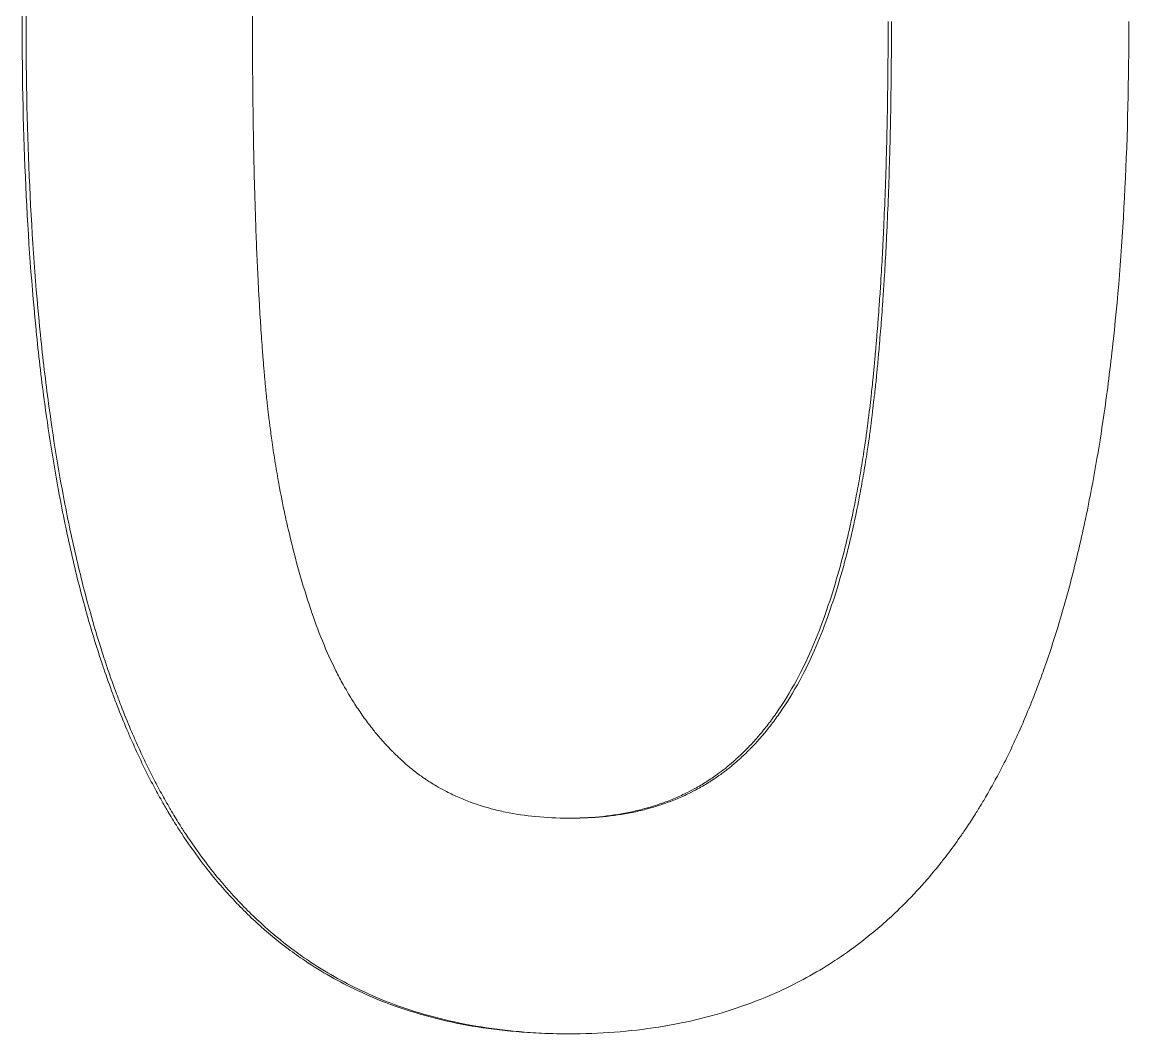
# Model space of a CAD drawing. Header units: millimetres. Extents: x 0 to 8410, y 0 to 5940.
# Drawn here: x 471.83 to 473.254, y 4859.147 to 4860.449 of the extents above; entities that cross this region are included whole.
import ezdxf

# ---------------------------------------------------------------- set-up
doc = ezdxf.new("R2010")
doc.units = ezdxf.units.MM
doc.header["$LTSCALE"] = 10
doc.layers.add('가시적인 것(ISO)', color=3, linetype='Continuous', lineweight=5, true_color=0x00ff00)

msp = doc.modelspace()

# ---------------------------------------------------------------- linework, layer by layer
at = {"layer": '가시적인 것(ISO)'}
msp.add_line((472.5375, 4859.4247), (472.533, 4859.4247), dxfattribs=at)
for points, knots in [([(471.8297, 4860.4478), (471.8297, 4860.523), (471.8313, 4860.5948), (471.8344, 4860.6633), (471.8375, 4860.7317), (471.8422, 4860.7968), (471.8485, 4860.8585), (471.8516, 4860.8894), (471.8552, 4860.9194), (471.8591, 4860.9486), (471.865, 4860.9923), (471.8717, 4861.0342), (471.8794, 4861.0742), (471.882, 4861.0875), (471.8846, 4861.1006), (471.8874, 4861.1135), (471.8928, 4861.1393), (471.8987, 4861.1643), (471.905, 4861.1884), (471.9082, 4861.2005), (471.9114, 4861.2123), (471.9148, 4861.2239), (471.9198, 4861.2414), (471.925, 4861.2584), (471.9305, 4861.2749), (471.9323, 4861.2804), (471.9341, 4861.2859), (471.936, 4861.2913), (471.9397, 4861.3021), (471.9436, 4861.3127), (471.9475, 4861.323), (471.9495, 4861.3282), (471.9515, 4861.3334), (471.9535, 4861.3384), (471.9575, 4861.3486), (471.9617, 4861.3586), (471.9659, 4861.3683), (471.968, 4861.3732), (471.9702, 4861.378), (471.9723, 4861.3828), (471.9756, 4861.3899), (471.9789, 4861.397), (471.9823, 4861.4039), (471.9834, 4861.4062), (471.9845, 4861.4085), (471.9856, 4861.4108), (471.9873, 4861.4142), (471.9891, 4861.4176), (471.9908, 4861.4209), (471.9925, 4861.4243), (471.9943, 4861.4276), (471.996, 4861.4309), (471.9978, 4861.4342), (471.9996, 4861.4375), (472.0013, 4861.4407), (472.0031, 4861.444), (472.0049, 4861.4472), (472.0067, 4861.4504), (472.0092, 4861.4546), (472.0116, 4861.4588), (472.0141, 4861.463), (472.0153, 4861.4651), (472.0166, 4861.4672), (472.0178, 4861.4692), (472.0216, 4861.4754), (472.0254, 4861.4815), (472.0293, 4861.4875), (472.0319, 4861.4914), (472.0345, 4861.4954), (472.0371, 4861.4993), (472.0424, 4861.5071), (472.0478, 4861.5147), (472.0533, 4861.5221), (472.0561, 4861.5258), (472.0588, 4861.5295), (472.0617, 4861.5331), (472.0673, 4861.5404), (472.073, 4861.5474), (472.0788, 4861.5543), (472.0817, 4861.5577), (472.0847, 4861.5611), (472.0877, 4861.5645), (472.0966, 4861.5745), (472.1058, 4861.5842), (472.1152, 4861.5934), (472.1214, 4861.5996), (472.1278, 4861.6056), (472.1343, 4861.6114), (472.1473, 4861.623), (472.1608, 4861.6338), (472.1747, 4861.644), (472.1816, 4861.649), (472.1887, 4861.6539), (472.1959, 4861.6586), (472.2174, 4861.6728), (472.2399, 4861.6853), (472.2634, 4861.6961), (472.2791, 4861.7034), (472.2953, 4861.7099), (472.3119, 4861.7157), (472.345, 4861.7273), (472.3801, 4861.736), (472.4169, 4861.7418), (472.4538, 4861.7476), (472.4924, 4861.7505), (472.533, 4861.7505)], [0, 0, 0, 0, 0.166667, 0.166667, 0.166667, 0.333333, 0.333333, 0.333333, 0.416667, 0.416667, 0.416667, 0.541667, 0.541667, 0.541667, 0.583333, 0.583333, 0.583333, 0.666667, 0.666667, 0.666667, 0.708333, 0.708333, 0.708333, 0.770833, 0.770833, 0.770833, 0.791667, 0.791667, 0.791667, 0.833333, 0.833333, 0.833333, 0.854167, 0.854167, 0.854167, 0.895833, 0.895833, 0.895833, 0.916667, 0.916667, 0.916667, 0.947917, 0.947917, 0.947917, 0.958333, 0.958333, 0.958333, 0.973958, 0.973958, 0.973958, 0.989583, 0.989583, 0.989583, 1.005208, 1.005208, 1.005208, 1.020833, 1.020833, 1.020833, 1.041667, 1.041667, 1.041667, 1.052083, 1.052083, 1.052083, 1.083333, 1.083333, 1.083333, 1.104167, 1.104167, 1.104167, 1.145833, 1.145833, 1.145833, 1.166667, 1.166667, 1.166667, 1.208333, 1.208333, 1.208333, 1.229167, 1.229167, 1.229167, 1.291667, 1.291667, 1.291667, 1.333333, 1.333333, 1.333333, 1.416667, 1.416667, 1.416667, 1.458333, 1.458333, 1.458333, 1.583333, 1.583333, 1.583333, 1.666667, 1.666667, 1.666667, 1.833333, 1.833333, 1.833333, 2, 2, 2, 2]), ([(471.8347, 4860.4478), (471.8347, 4860.523), (471.8363, 4860.5948), (471.8394, 4860.6633), (471.8425, 4860.7317), (471.8472, 4860.7968), (471.8535, 4860.8585), (471.8566, 4860.8894), (471.8602, 4860.9194), (471.8641, 4860.9486), (471.87, 4860.9923), (471.8767, 4861.0342), (471.8844, 4861.0742), (471.8869, 4861.0875), (471.8896, 4861.1006), (471.8923, 4861.1135), (471.8978, 4861.1393), (471.9037, 4861.1643), (471.91, 4861.1884), (471.9131, 4861.2005), (471.9164, 4861.2123), (471.9197, 4861.2239), (471.9247, 4861.2414), (471.93, 4861.2584), (471.9354, 4861.2749), (471.9372, 4861.2804), (471.9391, 4861.2859), (471.9409, 4861.2913), (471.9447, 4861.3021), (471.9485, 4861.3127), (471.9524, 4861.323), (471.9544, 4861.3282), (471.9564, 4861.3334), (471.9584, 4861.3384), (471.9625, 4861.3486), (471.9666, 4861.3586), (471.9708, 4861.3683), (471.9729, 4861.3732), (471.9751, 4861.378), (471.9773, 4861.3828), (471.9805, 4861.3899), (471.9838, 4861.397), (471.9872, 4861.4039), (471.9883, 4861.4062), (471.9894, 4861.4085), (471.9905, 4861.4108), (471.9922, 4861.4142), (471.994, 4861.4176), (471.9957, 4861.4209), (471.9974, 4861.4243), (471.9992, 4861.4276), (472.0009, 4861.4309), (472.0027, 4861.4342), (472.0044, 4861.4375), (472.0062, 4861.4407), (472.008, 4861.444), (472.0098, 4861.4472), (472.0116, 4861.4504), (472.0141, 4861.4546), (472.0165, 4861.4588), (472.019, 4861.463), (472.0202, 4861.4651), (472.0215, 4861.4672), (472.0227, 4861.4692), (472.0265, 4861.4754), (472.0303, 4861.4815), (472.0342, 4861.4875), (472.0367, 4861.4914), (472.0394, 4861.4954), (472.042, 4861.4993), (472.0473, 4861.5071), (472.0527, 4861.5147), (472.0582, 4861.5221), (472.0609, 4861.5258), (472.0637, 4861.5295), (472.0665, 4861.5331), (472.0721, 4861.5404), (472.0778, 4861.5474), (472.0837, 4861.5543), (472.0866, 4861.5577), (472.0895, 4861.5611), (472.0925, 4861.5645), (472.1014, 4861.5745), (472.1106, 4861.5842), (472.12, 4861.5934), (472.1263, 4861.5996), (472.1326, 4861.6056), (472.1391, 4861.6114), (472.1521, 4861.623), (472.1656, 4861.6338), (472.1794, 4861.644), (472.1864, 4861.649), (472.1934, 4861.6539), (472.2006, 4861.6586), (472.2221, 4861.6728), (472.2446, 4861.6853), (472.2681, 4861.6961), (472.2838, 4861.7034), (472.2999, 4861.7099), (472.3165, 4861.7157), (472.3497, 4861.7273), (472.3847, 4861.736), (472.4215, 4861.7418), (472.4576, 4861.7475), (472.4955, 4861.7504), (472.5352, 4861.7505)], [0, 0, 0, 0, 0.166667, 0.166667, 0.166667, 0.333333, 0.333333, 0.333333, 0.416667, 0.416667, 0.416667, 0.541667, 0.541667, 0.541667, 0.583333, 0.583333, 0.583333, 0.666667, 0.666667, 0.666667, 0.708333, 0.708333, 0.708333, 0.770833, 0.770833, 0.770833, 0.791667, 0.791667, 0.791667, 0.833333, 0.833333, 0.833333, 0.854167, 0.854167, 0.854167, 0.895833, 0.895833, 0.895833, 0.916667, 0.916667, 0.916667, 0.947917, 0.947917, 0.947917, 0.958333, 0.958333, 0.958333, 0.973958, 0.973958, 0.973958, 0.989583, 0.989583, 0.989583, 1.005208, 1.005208, 1.005208, 1.020833, 1.020833, 1.020833, 1.041667, 1.041667, 1.041667, 1.052083, 1.052083, 1.052083, 1.083333, 1.083333, 1.083333, 1.104167, 1.104167, 1.104167, 1.145833, 1.145833, 1.145833, 1.166667, 1.166667, 1.166667, 1.208333, 1.208333, 1.208333, 1.229167, 1.229167, 1.229167, 1.291667, 1.291667, 1.291667, 1.333333, 1.333333, 1.333333, 1.416667, 1.416667, 1.416667, 1.458333, 1.458333, 1.458333, 1.583333, 1.583333, 1.583333, 1.666667, 1.666667, 1.666667, 1.833333, 1.833333, 1.833333, 1.996878, 1.996878, 1.996878, 1.996878]), ([(472.2028, 4861.2096), (472.1978, 4861.1954), (472.1931, 4861.1806), (472.1887, 4861.1652), (472.1843, 4861.1497), (472.1801, 4861.1337), (472.1762, 4861.117), (472.1743, 4861.1087), (472.1724, 4861.1002), (472.1706, 4861.0916), (472.1679, 4861.0786), (472.1653, 4861.0653), (472.1629, 4861.0517), (472.1621, 4861.0471), (472.1613, 4861.0425), (472.1605, 4861.0379), (472.159, 4861.0286), (472.1575, 4861.0192), (472.1561, 4861.0097), (472.1554, 4861.0049), (472.1547, 4861.0001), (472.154, 4860.9952), (472.153, 4860.9879), (472.152, 4860.9805), (472.1511, 4860.9731), (472.1508, 4860.9706), (472.1504, 4860.9681), (472.1501, 4860.9656), (472.1495, 4860.9605), (472.1489, 4860.9555), (472.1484, 4860.9504), (472.1481, 4860.9479), (472.1478, 4860.9453), (472.1475, 4860.9427), (472.1471, 4860.9389), (472.1467, 4860.935), (472.1463, 4860.9311), (472.1461, 4860.9298), (472.146, 4860.9285), (472.1459, 4860.9272), (472.1456, 4860.9246), (472.1454, 4860.922), (472.1451, 4860.9194), (472.145, 4860.9181), (472.1448, 4860.9168), (472.1447, 4860.9154), (472.1445, 4860.9128), (472.1442, 4860.9102), (472.144, 4860.9075), (472.1439, 4860.9062), (472.1437, 4860.9049), (472.1436, 4860.9035), (472.1434, 4860.9015), (472.1433, 4860.8995), (472.1431, 4860.8975), (472.1429, 4860.8955), (472.1427, 4860.8935), (472.1426, 4860.8915), (472.1424, 4860.8895), (472.1422, 4860.8874), (472.1421, 4860.8854), (472.1419, 4860.8834), (472.1417, 4860.8813), (472.1416, 4860.8793), (472.1414, 4860.8766), (472.1411, 4860.8739), (472.1409, 4860.8711), (472.1408, 4860.8698), (472.1407, 4860.8684), (472.1406, 4860.867), (472.1404, 4860.8643), (472.1402, 4860.8615), (472.14, 4860.8588), (472.1399, 4860.8574), (472.1398, 4860.856), (472.1397, 4860.8547), (472.1395, 4860.8519), (472.1393, 4860.8491), (472.1391, 4860.8464), (472.139, 4860.845), (472.1389, 4860.8436), (472.1388, 4860.8422), (472.1385, 4860.838), (472.1382, 4860.8338), (472.1379, 4860.8296), (472.1377, 4860.8268), (472.1375, 4860.824), (472.1373, 4860.8212), (472.137, 4860.8156), (472.1366, 4860.8099), (472.1363, 4860.8042), (472.1361, 4860.8013), (472.1359, 4860.7985), (472.1357, 4860.7956), (472.1352, 4860.787), (472.1347, 4860.7784), (472.1343, 4860.7697), (472.134, 4860.7639), (472.1336, 4860.758), (472.1334, 4860.7521), (472.1328, 4860.7404), (472.1322, 4860.7285), (472.1317, 4860.7166), (472.1314, 4860.7106), (472.1312, 4860.7046), (472.1309, 4860.6985), (472.1302, 4860.6804), (472.1296, 4860.662), (472.129, 4860.6433), (472.1286, 4860.6308), (472.1283, 4860.6183), (472.128, 4860.6056), (472.1274, 4860.5802), (472.127, 4860.5544), (472.1267, 4860.5281), (472.1264, 4860.5018), (472.1262, 4860.475), (472.1262, 4860.4478)], [0, 0, 0, 0, 0.166667, 0.166667, 0.166667, 0.333333, 0.333333, 0.333333, 0.416667, 0.416667, 0.416667, 0.541667, 0.541667, 0.541667, 0.583333, 0.583333, 0.583333, 0.666667, 0.666667, 0.666667, 0.708333, 0.708333, 0.708333, 0.770833, 0.770833, 0.770833, 0.791667, 0.791667, 0.791667, 0.833333, 0.833333, 0.833333, 0.854167, 0.854167, 0.854167, 0.885417, 0.885417, 0.885417, 0.895833, 0.895833, 0.895833, 0.916667, 0.916667, 0.916667, 0.927083, 0.927083, 0.927083, 0.947917, 0.947917, 0.947917, 0.958333, 0.958333, 0.958333, 0.973958, 0.973958, 0.973958, 0.989583, 0.989583, 0.989583, 1.005208, 1.005208, 1.005208, 1.020833, 1.020833, 1.020833, 1.041667, 1.041667, 1.041667, 1.052083, 1.052083, 1.052083, 1.072917, 1.072917, 1.072917, 1.083333, 1.083333, 1.083333, 1.104167, 1.104167, 1.104167, 1.114583, 1.114583, 1.114583, 1.145833, 1.145833, 1.145833, 1.166667, 1.166667, 1.166667, 1.208333, 1.208333, 1.208333, 1.229167, 1.229167, 1.229167, 1.291667, 1.291667, 1.291667, 1.333333, 1.333333, 1.333333, 1.416667, 1.416667, 1.416667, 1.458333, 1.458333, 1.458333, 1.583333, 1.583333, 1.583333, 1.666667, 1.666667, 1.666667, 1.833333, 1.833333, 1.833333, 2, 2, 2, 2]), ([(473.2544, 4860.4498), (473.2544, 4860.3751), (473.2528, 4860.3037), (473.2494, 4860.2356), (473.2461, 4860.1674), (473.2412, 4860.1026), (473.2345, 4860.0412), (473.2312, 4860.0104), (473.2275, 4859.9805), (473.2234, 4859.9514), (473.2172, 4859.9078), (473.21, 4859.866), (473.202, 4859.8261), (473.1993, 4859.8128), (473.1965, 4859.7997), (473.1936, 4859.7868), (473.1878, 4859.761), (473.1816, 4859.7361), (473.175, 4859.7119), (473.1717, 4859.6999), (473.1683, 4859.688), (473.1648, 4859.6764), (473.1595, 4859.6589), (473.154, 4859.6419), (473.1483, 4859.6254), (473.1464, 4859.6198), (473.1444, 4859.6144), (473.1425, 4859.609), (473.1386, 4859.5981), (473.1345, 4859.5875), (473.1304, 4859.5771), (473.1283, 4859.5719), (473.1263, 4859.5668), (473.1241, 4859.5617), (473.1199, 4859.5515), (473.1156, 4859.5415), (473.1111, 4859.5317), (473.1089, 4859.5268), (473.1067, 4859.522), (473.1044, 4859.5172), (473.101, 4859.51), (473.0976, 4859.5029), (473.0941, 4859.496), (473.0929, 4859.4937), (473.0917, 4859.4914), (473.0905, 4859.4891), (473.0887, 4859.4856), (473.087, 4859.4822), (473.0851, 4859.4788), (473.0833, 4859.4755), (473.0815, 4859.4721), (473.0797, 4859.4688), (473.0779, 4859.4655), (473.076, 4859.4622), (473.0741, 4859.4589), (473.0723, 4859.4556), (473.0704, 4859.4524), (473.0685, 4859.4492), (473.066, 4859.4449), (473.0634, 4859.4407), (473.0608, 4859.4365), (473.0596, 4859.4344), (473.0583, 4859.4323), (473.057, 4859.4302), (473.053, 4859.424), (473.0491, 4859.4179), (473.045, 4859.4119), (473.0423, 4859.4079), (473.0396, 4859.4039), (473.0369, 4859.4), (473.0314, 4859.3921), (473.0258, 4859.3845), (473.0201, 4859.377), (473.0172, 4859.3733), (473.0143, 4859.3696), (473.0114, 4859.3659), (473.0056, 4859.3586), (472.9997, 4859.3515), (472.9936, 4859.3446), (472.9906, 4859.3411), (472.9876, 4859.3377), (472.9845, 4859.3343), (472.9753, 4859.3242), (472.9658, 4859.3145), (472.9561, 4859.3052), (472.9496, 4859.299), (472.9431, 4859.293), (472.9364, 4859.2872), (472.923, 4859.2755), (472.9092, 4859.2646), (472.8949, 4859.2544), (472.8878, 4859.2492), (472.8806, 4859.2443), (472.8732, 4859.2396), (472.8512, 4859.2254), (472.8282, 4859.2128), (472.8042, 4859.2018), (472.7883, 4859.1946), (472.7719, 4859.188), (472.7551, 4859.1822), (472.7214, 4859.1705), (472.6861, 4859.1617), (472.6491, 4859.1559), (472.612, 4859.1501), (472.5733, 4859.1472), (472.533, 4859.1472)], [0, 0, 0, 0, 0.166667, 0.166667, 0.166667, 0.333333, 0.333333, 0.333333, 0.416667, 0.416667, 0.416667, 0.541667, 0.541667, 0.541667, 0.583333, 0.583333, 0.583333, 0.666667, 0.666667, 0.666667, 0.708333, 0.708333, 0.708333, 0.770833, 0.770833, 0.770833, 0.791667, 0.791667, 0.791667, 0.833333, 0.833333, 0.833333, 0.854167, 0.854167, 0.854167, 0.895833, 0.895833, 0.895833, 0.916667, 0.916667, 0.916667, 0.947917, 0.947917, 0.947917, 0.958333, 0.958333, 0.958333, 0.973958, 0.973958, 0.973958, 0.989583, 0.989583, 0.989583, 1.005208, 1.005208, 1.005208, 1.020833, 1.020833, 1.020833, 1.041667, 1.041667, 1.041667, 1.052083, 1.052083, 1.052083, 1.083333, 1.083333, 1.083333, 1.104167, 1.104167, 1.104167, 1.145833, 1.145833, 1.145833, 1.166667, 1.166667, 1.166667, 1.208333, 1.208333, 1.208333, 1.229167, 1.229167, 1.229167, 1.291667, 1.291667, 1.291667, 1.333333, 1.333333, 1.333333, 1.416667, 1.416667, 1.416667, 1.458333, 1.458333, 1.458333, 1.583333, 1.583333, 1.583333, 1.666667, 1.666667, 1.666667, 1.833333, 1.833333, 1.833333, 2, 2, 2, 2]), ([(472.8639, 4859.6881), (472.8688, 4859.7018), (472.8734, 4859.7162), (472.8778, 4859.7311), (472.8822, 4859.7461), (472.8864, 4859.7617), (472.8903, 4859.7779), (472.8923, 4859.786), (472.8942, 4859.7943), (472.8961, 4859.8027), (472.8988, 4859.8153), (472.9015, 4859.8283), (472.904, 4859.8416), (472.9048, 4859.846), (472.9056, 4859.8505), (472.9064, 4859.855), (472.9081, 4859.864), (472.9096, 4859.8732), (472.9111, 4859.8826), (472.9118, 4859.8872), (472.9126, 4859.8919), (472.9133, 4859.8967), (472.9144, 4859.9038), (472.9154, 4859.911), (472.9164, 4859.9183), (472.9168, 4859.9208), (472.9171, 4859.9232), (472.9174, 4859.9256), (472.9181, 4859.9306), (472.9187, 4859.9355), (472.9193, 4859.9405), (472.9197, 4859.943), (472.92, 4859.9455), (472.9203, 4859.948), (472.9209, 4859.953), (472.9215, 4859.9581), (472.9221, 4859.9631), (472.9224, 4859.9657), (472.9227, 4859.9683), (472.9229, 4859.9708), (472.9234, 4859.9747), (472.9238, 4859.9785), (472.9242, 4859.9824), (472.9243, 4859.9837), (472.9245, 4859.985), (472.9246, 4859.9863), (472.9248, 4859.9883), (472.925, 4859.9903), (472.9252, 4859.9922), (472.9254, 4859.9942), (472.9256, 4859.9962), (472.9258, 4859.9981), (472.926, 4860.0001), (472.9262, 4860.0021), (472.9264, 4860.0041), (472.9266, 4860.0061), (472.9267, 4860.0081), (472.9269, 4860.0101), (472.9272, 4860.0127), (472.9274, 4860.0154), (472.9277, 4860.0181), (472.9278, 4860.0194), (472.9279, 4860.0208), (472.928, 4860.0221), (472.9284, 4860.0262), (472.9288, 4860.0302), (472.9291, 4860.0343), (472.9293, 4860.037), (472.9296, 4860.0398), (472.9298, 4860.0425), (472.9302, 4860.048), (472.9307, 4860.0535), (472.9311, 4860.0591), (472.9313, 4860.0618), (472.9316, 4860.0646), (472.9318, 4860.0674), (472.9322, 4860.073), (472.9326, 4860.0787), (472.933, 4860.0843), (472.9332, 4860.0872), (472.9334, 4860.09), (472.9336, 4860.0929), (472.9342, 4860.1015), (472.9348, 4860.1101), (472.9353, 4860.1189), (472.9357, 4860.1247), (472.936, 4860.1306), (472.9364, 4860.1365), (472.937, 4860.1483), (472.9377, 4860.1603), (472.9383, 4860.1724), (472.9386, 4860.1785), (472.9389, 4860.1846), (472.9391, 4860.1907), (472.9405, 4860.2214), (472.9416, 4860.2531), (472.9425, 4860.2857), (472.9438, 4860.338), (472.9445, 4860.3927), (472.9445, 4860.4498)], [0, 0, 0, 0, 0.166667, 0.166667, 0.166667, 0.333333, 0.333333, 0.333333, 0.416667, 0.416667, 0.416667, 0.541667, 0.541667, 0.541667, 0.583333, 0.583333, 0.583333, 0.666667, 0.666667, 0.666667, 0.708333, 0.708333, 0.708333, 0.770833, 0.770833, 0.770833, 0.791667, 0.791667, 0.791667, 0.833333, 0.833333, 0.833333, 0.854167, 0.854167, 0.854167, 0.895833, 0.895833, 0.895833, 0.916667, 0.916667, 0.916667, 0.947917, 0.947917, 0.947917, 0.958333, 0.958333, 0.958333, 0.973958, 0.973958, 0.973958, 0.989583, 0.989583, 0.989583, 1.005208, 1.005208, 1.005208, 1.020833, 1.020833, 1.020833, 1.041667, 1.041667, 1.041667, 1.052083, 1.052083, 1.052083, 1.083333, 1.083333, 1.083333, 1.104167, 1.104167, 1.104167, 1.145833, 1.145833, 1.145833, 1.166667, 1.166667, 1.166667, 1.208333, 1.208333, 1.208333, 1.229167, 1.229167, 1.229167, 1.291667, 1.291667, 1.291667, 1.333333, 1.333333, 1.333333, 1.416667, 1.416667, 1.416667, 1.458333, 1.458333, 1.458333, 1.666667, 1.666667, 1.666667, 2, 2, 2, 2]), ([(472.8682, 4859.6881), (472.8731, 4859.7018), (472.8777, 4859.7162), (472.8821, 4859.7311), (472.8865, 4859.7461), (472.8907, 4859.7617), (472.8946, 4859.7779), (472.8966, 4859.786), (472.8985, 4859.7943), (472.9003, 4859.8027), (472.9031, 4859.8153), (472.9057, 4859.8283), (472.9082, 4859.8416), (472.9091, 4859.846), (472.9099, 4859.8505), (472.9107, 4859.855), (472.9123, 4859.864), (472.9139, 4859.8732), (472.9154, 4859.8826), (472.9161, 4859.8872), (472.9168, 4859.8919), (472.9176, 4859.8967), (472.9186, 4859.9038), (472.9197, 4859.911), (472.9207, 4859.9183), (472.921, 4859.9208), (472.9214, 4859.9232), (472.9217, 4859.9256), (472.9223, 4859.9306), (472.923, 4859.9355), (472.9236, 4859.9405), (472.9239, 4859.943), (472.9242, 4859.9455), (472.9245, 4859.948), (472.9251, 4859.953), (472.9257, 4859.9581), (472.9263, 4859.9631), (472.9266, 4859.9657), (472.9269, 4859.9683), (472.9272, 4859.9708), (472.9276, 4859.9747), (472.928, 4859.9785), (472.9284, 4859.9824), (472.9286, 4859.9837), (472.9287, 4859.985), (472.9289, 4859.9863), (472.9291, 4859.9883), (472.9293, 4859.9903), (472.9295, 4859.9922), (472.9297, 4859.9942), (472.9298, 4859.9962), (472.93, 4859.9981), (472.9302, 4860.0001), (472.9304, 4860.0021), (472.9306, 4860.0041), (472.9308, 4860.0061), (472.931, 4860.0081), (472.9312, 4860.0101), (472.9314, 4860.0127), (472.9317, 4860.0154), (472.9319, 4860.0181), (472.932, 4860.0194), (472.9322, 4860.0208), (472.9323, 4860.0221), (472.9326, 4860.0262), (472.933, 4860.0302), (472.9334, 4860.0343), (472.9336, 4860.037), (472.9338, 4860.0398), (472.934, 4860.0425), (472.9345, 4860.048), (472.9349, 4860.0535), (472.9354, 4860.0591), (472.9356, 4860.0618), (472.9358, 4860.0646), (472.936, 4860.0674), (472.9364, 4860.073), (472.9369, 4860.0787), (472.9373, 4860.0843), (472.9375, 4860.0872), (472.9377, 4860.09), (472.9379, 4860.0929), (472.9385, 4860.1015), (472.939, 4860.1101), (472.9396, 4860.1189), (472.9399, 4860.1247), (472.9403, 4860.1306), (472.9406, 4860.1365), (472.9413, 4860.1483), (472.9419, 4860.1603), (472.9425, 4860.1724), (472.9428, 4860.1785), (472.9431, 4860.1846), (472.9434, 4860.1907), (472.9448, 4860.2214), (472.9459, 4860.2531), (472.9467, 4860.2857), (472.9481, 4860.338), (472.9488, 4860.3927), (472.9488, 4860.4498)], [0, 0, 0, 0, 0.166667, 0.166667, 0.166667, 0.333333, 0.333333, 0.333333, 0.416667, 0.416667, 0.416667, 0.541667, 0.541667, 0.541667, 0.583333, 0.583333, 0.583333, 0.666667, 0.666667, 0.666667, 0.708333, 0.708333, 0.708333, 0.770833, 0.770833, 0.770833, 0.791667, 0.791667, 0.791667, 0.833333, 0.833333, 0.833333, 0.854167, 0.854167, 0.854167, 0.895833, 0.895833, 0.895833, 0.916667, 0.916667, 0.916667, 0.947917, 0.947917, 0.947917, 0.958333, 0.958333, 0.958333, 0.973958, 0.973958, 0.973958, 0.989583, 0.989583, 0.989583, 1.005208, 1.005208, 1.005208, 1.020833, 1.020833, 1.020833, 1.041667, 1.041667, 1.041667, 1.052083, 1.052083, 1.052083, 1.083333, 1.083333, 1.083333, 1.104167, 1.104167, 1.104167, 1.145833, 1.145833, 1.145833, 1.166667, 1.166667, 1.166667, 1.208333, 1.208333, 1.208333, 1.229167, 1.229167, 1.229167, 1.291667, 1.291667, 1.291667, 1.333333, 1.333333, 1.333333, 1.416667, 1.416667, 1.416667, 1.458333, 1.458333, 1.458333, 1.666667, 1.666667, 1.666667, 2, 2, 2, 2]), ([(472.533, 4859.1472), (472.492, 4859.1472), (472.453, 4859.1501), (472.4159, 4859.1561), (472.3787, 4859.162), (472.3435, 4859.1709), (472.3101, 4859.1828), (472.2934, 4859.1888), (472.2771, 4859.1955), (472.2614, 4859.2029), (472.2377, 4859.2141), (472.2151, 4859.2269), (472.1936, 4859.2414), (472.1864, 4859.2462), (472.1793, 4859.2512), (472.1723, 4859.2564), (472.1584, 4859.2668), (472.145, 4859.278), (472.132, 4859.2899), (472.1255, 4859.2958), (472.1191, 4859.3019), (472.1128, 4859.3083), (472.1003, 4859.3209), (472.0882, 4859.3343), (472.0765, 4859.3484), (472.0707, 4859.3555), (472.065, 4859.3627), (472.0594, 4859.3701), (472.0511, 4859.3813), (472.0429, 4859.3929), (472.0351, 4859.4049), (472.0324, 4859.4088), (472.0298, 4859.4129), (472.0273, 4859.417), (472.0234, 4859.4231), (472.0196, 4859.4293), (472.0159, 4859.4357), (472.0147, 4859.4378), (472.0134, 4859.4399), (472.0122, 4859.4421), (472.0103, 4859.4453), (472.0085, 4859.4485), (472.0067, 4859.4518), (472.0049, 4859.455), (472.0031, 4859.4583), (472.0013, 4859.4616), (471.9995, 4859.4649), (471.9978, 4859.4683), (471.996, 4859.4716), (471.9943, 4859.475), (471.9926, 4859.4784), (471.9908, 4859.4818), (471.9885, 4859.4863), (471.9863, 4859.491), (471.984, 4859.4956), (471.9829, 4859.4979), (471.9818, 4859.5003), (471.9807, 4859.5026), (471.9773, 4859.5097), (471.9741, 4859.5168), (471.9709, 4859.5241), (471.9687, 4859.529), (471.9666, 4859.5339), (471.9645, 4859.5388), (471.9603, 4859.5487), (471.9562, 4859.5588), (471.9522, 4859.5691), (471.9502, 4859.5742), (471.9482, 4859.5794), (471.9463, 4859.5847), (471.9424, 4859.5952), (471.9386, 4859.6058), (471.9349, 4859.6167), (471.933, 4859.6221), (471.9312, 4859.6276), (471.9294, 4859.6332), (471.924, 4859.6498), (471.9188, 4859.6668), (471.9139, 4859.6843), (471.9106, 4859.6959), (471.9074, 4859.7078), (471.9042, 4859.7198), (471.898, 4859.7439), (471.8922, 4859.7688), (471.8868, 4859.7944), (471.884, 4859.8072), (471.8814, 4859.8203), (471.8789, 4859.8335), (471.8713, 4859.8731), (471.8646, 4859.9145), (471.8588, 4859.9577), (471.8549, 4859.9864), (471.8514, 4860.016), (471.8483, 4860.0463), (471.8421, 4860.107), (471.8375, 4860.1708), (471.8344, 4860.2377), (471.8312, 4860.3046), (471.8297, 4860.3746), (471.8297, 4860.4478)], [0, 0, 0, 0, 0.166667, 0.166667, 0.166667, 0.333333, 0.333333, 0.333333, 0.416667, 0.416667, 0.416667, 0.541667, 0.541667, 0.541667, 0.583333, 0.583333, 0.583333, 0.666667, 0.666667, 0.666667, 0.708333, 0.708333, 0.708333, 0.791667, 0.791667, 0.791667, 0.833333, 0.833333, 0.833333, 0.895833, 0.895833, 0.895833, 0.916667, 0.916667, 0.916667, 0.947917, 0.947917, 0.947917, 0.958333, 0.958333, 0.958333, 0.973958, 0.973958, 0.973958, 0.989583, 0.989583, 0.989583, 1.005208, 1.005208, 1.005208, 1.020833, 1.020833, 1.020833, 1.041667, 1.041667, 1.041667, 1.052083, 1.052083, 1.052083, 1.083333, 1.083333, 1.083333, 1.104167, 1.104167, 1.104167, 1.145833, 1.145833, 1.145833, 1.166667, 1.166667, 1.166667, 1.208333, 1.208333, 1.208333, 1.229167, 1.229167, 1.229167, 1.291667, 1.291667, 1.291667, 1.333333, 1.333333, 1.333333, 1.416667, 1.416667, 1.416667, 1.458333, 1.458333, 1.458333, 1.583333, 1.583333, 1.583333, 1.666667, 1.666667, 1.666667, 1.833333, 1.833333, 1.833333, 2, 2, 2, 2]), ([(472.5353, 4859.1472), (472.4952, 4859.1473), (472.4569, 4859.1502), (472.4205, 4859.1561), (472.3833, 4859.162), (472.3481, 4859.1709), (472.3147, 4859.1828), (472.2981, 4859.1888), (472.2818, 4859.1955), (472.2661, 4859.2029), (472.2425, 4859.2141), (472.2199, 4859.2269), (472.1983, 4859.2414), (472.1911, 4859.2462), (472.1841, 4859.2512), (472.1771, 4859.2564), (472.1632, 4859.2668), (472.1498, 4859.278), (472.1368, 4859.2899), (472.1303, 4859.2958), (472.1239, 4859.3019), (472.1176, 4859.3083), (472.1051, 4859.3209), (472.093, 4859.3343), (472.0814, 4859.3484), (472.0756, 4859.3555), (472.0699, 4859.3627), (472.0643, 4859.3701), (472.0559, 4859.3813), (472.0478, 4859.3929), (472.0399, 4859.4049), (472.0373, 4859.4088), (472.0347, 4859.4129), (472.0321, 4859.417), (472.0283, 4859.4231), (472.0245, 4859.4293), (472.0208, 4859.4357), (472.0195, 4859.4378), (472.0183, 4859.4399), (472.0171, 4859.4421), (472.0152, 4859.4453), (472.0134, 4859.4485), (472.0116, 4859.4518), (472.0098, 4859.455), (472.008, 4859.4583), (472.0062, 4859.4616), (472.0044, 4859.4649), (472.0027, 4859.4683), (472.0009, 4859.4716), (471.9992, 4859.475), (471.9975, 4859.4784), (471.9957, 4859.4818), (471.9934, 4859.4863), (471.9912, 4859.491), (471.9889, 4859.4956), (471.9878, 4859.4979), (471.9867, 4859.5003), (471.9856, 4859.5026), (471.9823, 4859.5097), (471.979, 4859.5168), (471.9758, 4859.5241), (471.9736, 4859.529), (471.9715, 4859.5339), (471.9694, 4859.5388), (471.9652, 4859.5487), (471.9611, 4859.5588), (471.9571, 4859.5691), (471.9551, 4859.5742), (471.9532, 4859.5794), (471.9512, 4859.5847), (471.9473, 4859.5952), (471.9435, 4859.6058), (471.9398, 4859.6167), (471.938, 4859.6221), (471.9362, 4859.6276), (471.9344, 4859.6332), (471.929, 4859.6498), (471.9238, 4859.6668), (471.9188, 4859.6843), (471.9155, 4859.6959), (471.9123, 4859.7078), (471.9092, 4859.7198), (471.903, 4859.7439), (471.8972, 4859.7688), (471.8917, 4859.7944), (471.889, 4859.8072), (471.8864, 4859.8203), (471.8839, 4859.8335), (471.8763, 4859.8731), (471.8696, 4859.9145), (471.8638, 4859.9577), (471.8599, 4859.9864), (471.8564, 4860.016), (471.8533, 4860.0463), (471.8471, 4860.107), (471.8425, 4860.1708), (471.8394, 4860.2377), (471.8363, 4860.3046), (471.8347, 4860.3746), (471.8347, 4860.4478)], [0.003081, 0.003081, 0.003081, 0.003081, 0.166667, 0.166667, 0.166667, 0.333333, 0.333333, 0.333333, 0.416667, 0.416667, 0.416667, 0.541667, 0.541667, 0.541667, 0.583333, 0.583333, 0.583333, 0.666667, 0.666667, 0.666667, 0.708333, 0.708333, 0.708333, 0.791667, 0.791667, 0.791667, 0.833333, 0.833333, 0.833333, 0.895833, 0.895833, 0.895833, 0.916667, 0.916667, 0.916667, 0.947917, 0.947917, 0.947917, 0.958333, 0.958333, 0.958333, 0.973958, 0.973958, 0.973958, 0.989583, 0.989583, 0.989583, 1.005208, 1.005208, 1.005208, 1.020833, 1.020833, 1.020833, 1.041667, 1.041667, 1.041667, 1.052083, 1.052083, 1.052083, 1.083333, 1.083333, 1.083333, 1.104167, 1.104167, 1.104167, 1.145833, 1.145833, 1.145833, 1.166667, 1.166667, 1.166667, 1.208333, 1.208333, 1.208333, 1.229167, 1.229167, 1.229167, 1.291667, 1.291667, 1.291667, 1.333333, 1.333333, 1.333333, 1.416667, 1.416667, 1.416667, 1.458333, 1.458333, 1.458333, 1.583333, 1.583333, 1.583333, 1.666667, 1.666667, 1.666667, 1.833333, 1.833333, 1.833333, 2, 2, 2, 2]), ([(472.1262, 4860.4478), (472.1262, 4860.4185), (472.1264, 4860.3901), (472.1266, 4860.3624), (472.1269, 4860.3348), (472.1273, 4860.3079), (472.1278, 4860.2819), (472.1281, 4860.2689), (472.1284, 4860.2561), (472.1287, 4860.2435), (472.1292, 4860.2245), (472.1298, 4860.2061), (472.1304, 4860.188), (472.1306, 4860.182), (472.1308, 4860.1761), (472.1311, 4860.1702), (472.1315, 4860.1584), (472.132, 4860.1468), (472.1326, 4860.1354), (472.1328, 4860.1297), (472.1331, 4860.124), (472.1334, 4860.1184), (472.1338, 4860.11), (472.1342, 4860.1017), (472.1347, 4860.0935), (472.1348, 4860.0908), (472.135, 4860.0881), (472.1352, 4860.0854), (472.1355, 4860.08), (472.1358, 4860.0746), (472.1361, 4860.0693), (472.1363, 4860.0667), (472.1364, 4860.0641), (472.1366, 4860.0614), (472.1369, 4860.0575), (472.1371, 4860.0536), (472.1374, 4860.0497), (472.1375, 4860.0484), (472.1376, 4860.0471), (472.1377, 4860.0458), (472.1378, 4860.0433), (472.138, 4860.0407), (472.1382, 4860.0382), (472.1383, 4860.0369), (472.1384, 4860.0356), (472.1385, 4860.0343), (472.1386, 4860.0318), (472.1388, 4860.0293), (472.139, 4860.0268), (472.1391, 4860.0255), (472.1392, 4860.0243), (472.1393, 4860.023), (472.1394, 4860.0211), (472.1396, 4860.0193), (472.1397, 4860.0174), (472.1399, 4860.0156), (472.14, 4860.0137), (472.1402, 4860.0119), (472.1403, 4860.01), (472.1405, 4860.0082), (472.1406, 4860.0063), (472.1408, 4860.0045), (472.1409, 4860.0027), (472.1411, 4860.0008), (472.1413, 4859.9984), (472.1415, 4859.996), (472.1417, 4859.9936), (472.1418, 4859.9923), (472.1419, 4859.9911), (472.142, 4859.9899), (472.1422, 4859.9875), (472.1425, 4859.9851), (472.1427, 4859.9827), (472.1428, 4859.9815), (472.1429, 4859.9803), (472.1431, 4859.9791), (472.1433, 4859.9767), (472.1435, 4859.9743), (472.1438, 4859.9719), (472.1439, 4859.9707), (472.144, 4859.9695), (472.1441, 4859.9683), (472.1445, 4859.9647), (472.1449, 4859.9611), (472.1453, 4859.9576), (472.1456, 4859.9552), (472.1458, 4859.9529), (472.1461, 4859.9505), (472.1466, 4859.9458), (472.1472, 4859.9411), (472.1478, 4859.9364), (472.1481, 4859.9341), (472.1484, 4859.9317), (472.1487, 4859.9294), (472.1496, 4859.9224), (472.1505, 4859.9155), (472.1515, 4859.9086), (472.1521, 4859.904), (472.1528, 4859.8995), (472.1535, 4859.8949), (472.1549, 4859.8859), (472.1563, 4859.8769), (472.1579, 4859.868), (472.1586, 4859.8635), (472.1594, 4859.8591), (472.1602, 4859.8547), (472.1626, 4859.8415), (472.1652, 4859.8285), (472.168, 4859.8156), (472.1698, 4859.8071), (472.1717, 4859.7986), (472.1737, 4859.7903), (472.1776, 4859.7735), (472.1819, 4859.7572), (472.1864, 4859.7411), (472.191, 4859.7251), (472.1958, 4859.7095), (472.201, 4859.6942)], [0, 0, 0, 0, 0.166667, 0.166667, 0.166667, 0.333333, 0.333333, 0.333333, 0.416667, 0.416667, 0.416667, 0.541667, 0.541667, 0.541667, 0.583333, 0.583333, 0.583333, 0.666667, 0.666667, 0.666667, 0.708333, 0.708333, 0.708333, 0.770833, 0.770833, 0.770833, 0.791667, 0.791667, 0.791667, 0.833333, 0.833333, 0.833333, 0.854167, 0.854167, 0.854167, 0.885417, 0.885417, 0.885417, 0.895833, 0.895833, 0.895833, 0.916667, 0.916667, 0.916667, 0.927083, 0.927083, 0.927083, 0.947917, 0.947917, 0.947917, 0.958333, 0.958333, 0.958333, 0.973958, 0.973958, 0.973958, 0.989583, 0.989583, 0.989583, 1.005208, 1.005208, 1.005208, 1.020833, 1.020833, 1.020833, 1.041667, 1.041667, 1.041667, 1.052083, 1.052083, 1.052083, 1.072917, 1.072917, 1.072917, 1.083333, 1.083333, 1.083333, 1.104167, 1.104167, 1.104167, 1.114583, 1.114583, 1.114583, 1.145833, 1.145833, 1.145833, 1.166667, 1.166667, 1.166667, 1.208333, 1.208333, 1.208333, 1.229167, 1.229167, 1.229167, 1.291667, 1.291667, 1.291667, 1.333333, 1.333333, 1.333333, 1.416667, 1.416667, 1.416667, 1.458333, 1.458333, 1.458333, 1.583333, 1.583333, 1.583333, 1.666667, 1.666667, 1.666667, 1.833333, 1.833333, 1.833333, 2, 2, 2, 2]), ([(472.201, 4859.6942), (472.2057, 4859.6797), (472.2108, 4859.6659), (472.2163, 4859.6526), (472.2217, 4859.6393), (472.2275, 4859.6265), (472.2336, 4859.6144), (472.2366, 4859.6083), (472.2398, 4859.6023), (472.243, 4859.5965), (472.2479, 4859.5878), (472.2529, 4859.5793), (472.2581, 4859.5712), (472.2599, 4859.5685), (472.2616, 4859.5659), (472.2634, 4859.5632), (472.267, 4859.558), (472.2706, 4859.5528), (472.2744, 4859.5478), (472.2762, 4859.5453), (472.2781, 4859.5429), (472.2801, 4859.5405), (472.2829, 4859.5368), (472.2858, 4859.5333), (472.2888, 4859.5298), (472.2898, 4859.5286), (472.2908, 4859.5275), (472.2918, 4859.5263), (472.2938, 4859.524), (472.2958, 4859.5218), (472.2979, 4859.5196), (472.2989, 4859.5185), (472.2999, 4859.5173), (472.3009, 4859.5163), (472.3025, 4859.5146), (472.304, 4859.513), (472.3056, 4859.5114), (472.3061, 4859.5109), (472.3067, 4859.5103), (472.3072, 4859.5098), (472.3082, 4859.5088), (472.3093, 4859.5077), (472.3104, 4859.5067), (472.3109, 4859.5061), (472.3114, 4859.5056), (472.312, 4859.5051), (472.3128, 4859.5043), (472.3136, 4859.5036), (472.3144, 4859.5028), (472.3152, 4859.502), (472.316, 4859.5013), (472.3168, 4859.5005), (472.3176, 4859.4998), (472.3184, 4859.499), (472.3193, 4859.4983), (472.3201, 4859.4975), (472.3209, 4859.4968), (472.3217, 4859.4961), (472.3226, 4859.4953), (472.3234, 4859.4946), (472.3242, 4859.4939), (472.3251, 4859.4932), (472.3259, 4859.4924), (472.3267, 4859.4917), (472.3276, 4859.491), (472.3284, 4859.4903), (472.3293, 4859.4896), (472.3301, 4859.4889), (472.331, 4859.4882), (472.3318, 4859.4875), (472.333, 4859.4866), (472.3341, 4859.4857), (472.3353, 4859.4848), (472.3359, 4859.4843), (472.3364, 4859.4839), (472.337, 4859.4834), (472.3382, 4859.4825), (472.3394, 4859.4817), (472.3405, 4859.4808), (472.3411, 4859.4804), (472.3417, 4859.4799), (472.3423, 4859.4795), (472.3441, 4859.4782), (472.3459, 4859.4769), (472.3477, 4859.4757), (472.3489, 4859.4749), (472.3501, 4859.4741), (472.3514, 4859.4732), (472.3538, 4859.4716), (472.3563, 4859.47), (472.3588, 4859.4685), (472.36, 4859.4677), (472.3613, 4859.467), (472.3626, 4859.4662), (472.3664, 4859.464), (472.3702, 4859.4618), (472.3741, 4859.4598), (472.3768, 4859.4584), (472.3794, 4859.4571), (472.3821, 4859.4558), (472.3874, 4859.4532), (472.3929, 4859.4508), (472.3985, 4859.4485), (472.4013, 4859.4474), (472.4041, 4859.4463), (472.407, 4859.4452), (472.4155, 4859.4421), (472.4243, 4859.4393), (472.4334, 4859.4368), (472.4395, 4859.4352), (472.4456, 4859.4338), (472.4519, 4859.4325), (472.4645, 4859.4299), (472.4775, 4859.4279), (472.491, 4859.4266), (472.5046, 4859.4254), (472.5185, 4859.4247), (472.533, 4859.4247)], [0, 0, 0, 0, 0.166667, 0.166667, 0.166667, 0.333333, 0.333333, 0.333333, 0.416667, 0.416667, 0.416667, 0.541667, 0.541667, 0.541667, 0.583333, 0.583333, 0.583333, 0.666667, 0.666667, 0.666667, 0.708333, 0.708333, 0.708333, 0.770833, 0.770833, 0.770833, 0.791667, 0.791667, 0.791667, 0.833333, 0.833333, 0.833333, 0.854167, 0.854167, 0.854167, 0.885417, 0.885417, 0.885417, 0.895833, 0.895833, 0.895833, 0.916667, 0.916667, 0.916667, 0.927083, 0.927083, 0.927083, 0.942708, 0.942708, 0.942708, 0.958333, 0.958333, 0.958333, 0.973958, 0.973958, 0.973958, 0.989583, 0.989583, 0.989583, 1.005208, 1.005208, 1.005208, 1.020833, 1.020833, 1.020833, 1.036458, 1.036458, 1.036458, 1.052083, 1.052083, 1.052083, 1.072917, 1.072917, 1.072917, 1.083333, 1.083333, 1.083333, 1.104167, 1.104167, 1.104167, 1.114583, 1.114583, 1.114583, 1.145833, 1.145833, 1.145833, 1.166667, 1.166667, 1.166667, 1.208333, 1.208333, 1.208333, 1.229167, 1.229167, 1.229167, 1.291667, 1.291667, 1.291667, 1.333333, 1.333333, 1.333333, 1.416667, 1.416667, 1.416667, 1.458333, 1.458333, 1.458333, 1.583333, 1.583333, 1.583333, 1.666667, 1.666667, 1.666667, 1.833333, 1.833333, 1.833333, 2, 2, 2, 2]), ([(472.533, 4859.4247), (472.5466, 4859.4247), (472.5599, 4859.4253), (472.5728, 4859.4265), (472.5857, 4859.4278), (472.5982, 4859.4296), (472.6103, 4859.432), (472.6164, 4859.4332), (472.6223, 4859.4346), (472.6282, 4859.4361), (472.637, 4859.4384), (472.6456, 4859.4411), (472.6539, 4859.444), (472.6567, 4859.445), (472.6595, 4859.446), (472.6622, 4859.4471), (472.6677, 4859.4492), (472.6731, 4859.4515), (472.6783, 4859.454), (472.681, 4859.4552), (472.6836, 4859.4564), (472.6862, 4859.4577), (472.6901, 4859.4597), (472.6939, 4859.4617), (472.6977, 4859.4638), (472.699, 4859.4645), (472.7002, 4859.4652), (472.7015, 4859.466), (472.704, 4859.4674), (472.7064, 4859.4689), (472.7089, 4859.4704), (472.7101, 4859.4712), (472.7113, 4859.472), (472.7125, 4859.4727), (472.7149, 4859.4743), (472.7173, 4859.4759), (472.7197, 4859.4775), (472.7209, 4859.4784), (472.7221, 4859.4792), (472.7233, 4859.48), (472.725, 4859.4813), (472.7268, 4859.4826), (472.7285, 4859.4839), (472.7291, 4859.4843), (472.7297, 4859.4847), (472.7302, 4859.4852), (472.7311, 4859.4858), (472.7319, 4859.4865), (472.7328, 4859.4872), (472.7337, 4859.4878), (472.7345, 4859.4885), (472.7354, 4859.4892), (472.7362, 4859.4899), (472.7371, 4859.4905), (472.7379, 4859.4912), (472.7387, 4859.4919), (472.7396, 4859.4926), (472.7404, 4859.4933), (472.7415, 4859.4943), (472.7426, 4859.4952), (472.7437, 4859.4962), (472.7443, 4859.4966), (472.7448, 4859.4971), (472.7454, 4859.4976), (472.747, 4859.499), (472.7487, 4859.5005), (472.7503, 4859.502), (472.7514, 4859.503), (472.7525, 4859.504), (472.7536, 4859.505), (472.7557, 4859.507), (472.7578, 4859.5091), (472.7599, 4859.5112), (472.761, 4859.5122), (472.762, 4859.5133), (472.7631, 4859.5143), (472.7652, 4859.5165), (472.7672, 4859.5186), (472.7693, 4859.5208), (472.7703, 4859.5219), (472.7713, 4859.5231), (472.7723, 4859.5242), (472.7754, 4859.5276), (472.7784, 4859.531), (472.7813, 4859.5346), (472.7833, 4859.5369), (472.7852, 4859.5393), (472.7872, 4859.5418), (472.791, 4859.5466), (472.7948, 4859.5517), (472.7985, 4859.5568), (472.8003, 4859.5594), (472.8021, 4859.5621), (472.804, 4859.5647), (472.813, 4859.5781), (472.8215, 4859.5924), (472.8295, 4859.6076), (472.8423, 4859.632), (472.8537, 4859.6588), (472.8639, 4859.6881)], [0, 0, 0, 0, 0.166667, 0.166667, 0.166667, 0.333333, 0.333333, 0.333333, 0.416667, 0.416667, 0.416667, 0.541667, 0.541667, 0.541667, 0.583333, 0.583333, 0.583333, 0.666667, 0.666667, 0.666667, 0.708333, 0.708333, 0.708333, 0.770833, 0.770833, 0.770833, 0.791667, 0.791667, 0.791667, 0.833333, 0.833333, 0.833333, 0.854167, 0.854167, 0.854167, 0.895833, 0.895833, 0.895833, 0.916667, 0.916667, 0.916667, 0.947917, 0.947917, 0.947917, 0.958333, 0.958333, 0.958333, 0.973958, 0.973958, 0.973958, 0.989583, 0.989583, 0.989583, 1.005208, 1.005208, 1.005208, 1.020833, 1.020833, 1.020833, 1.041667, 1.041667, 1.041667, 1.052083, 1.052083, 1.052083, 1.083333, 1.083333, 1.083333, 1.104167, 1.104167, 1.104167, 1.145833, 1.145833, 1.145833, 1.166667, 1.166667, 1.166667, 1.208333, 1.208333, 1.208333, 1.229167, 1.229167, 1.229167, 1.291667, 1.291667, 1.291667, 1.333333, 1.333333, 1.333333, 1.416667, 1.416667, 1.416667, 1.458333, 1.458333, 1.458333, 1.666667, 1.666667, 1.666667, 2, 2, 2, 2]), ([(472.5375, 4859.4247), (472.5512, 4859.4247), (472.5644, 4859.4253), (472.5773, 4859.4265), (472.5902, 4859.4278), (472.6027, 4859.4296), (472.6148, 4859.432), (472.6208, 4859.4332), (472.6268, 4859.4346), (472.6326, 4859.4361), (472.6414, 4859.4384), (472.65, 4859.4411), (472.6584, 4859.444), (472.6611, 4859.445), (472.6639, 4859.446), (472.6666, 4859.4471), (472.6721, 4859.4492), (472.6775, 4859.4515), (472.6828, 4859.454), (472.6854, 4859.4552), (472.688, 4859.4564), (472.6906, 4859.4577), (472.6945, 4859.4597), (472.6983, 4859.4617), (472.7021, 4859.4638), (472.7034, 4859.4645), (472.7046, 4859.4652), (472.7059, 4859.466), (472.7084, 4859.4674), (472.7108, 4859.4689), (472.7133, 4859.4704), (472.7145, 4859.4712), (472.7157, 4859.472), (472.7169, 4859.4727), (472.7193, 4859.4743), (472.7217, 4859.4759), (472.7241, 4859.4775), (472.7253, 4859.4784), (472.7265, 4859.4792), (472.7276, 4859.48), (472.7294, 4859.4813), (472.7312, 4859.4826), (472.7329, 4859.4839), (472.7335, 4859.4843), (472.734, 4859.4847), (472.7346, 4859.4852), (472.7355, 4859.4858), (472.7363, 4859.4865), (472.7372, 4859.4872), (472.738, 4859.4878), (472.7389, 4859.4885), (472.7397, 4859.4892), (472.7406, 4859.4899), (472.7414, 4859.4905), (472.7423, 4859.4912), (472.7431, 4859.4919), (472.744, 4859.4926), (472.7448, 4859.4933), (472.7459, 4859.4943), (472.747, 4859.4952), (472.7481, 4859.4962), (472.7487, 4859.4966), (472.7492, 4859.4971), (472.7498, 4859.4976), (472.7514, 4859.499), (472.7531, 4859.5005), (472.7547, 4859.502), (472.7558, 4859.503), (472.7569, 4859.504), (472.7579, 4859.505), (472.7601, 4859.507), (472.7622, 4859.5091), (472.7643, 4859.5112), (472.7654, 4859.5122), (472.7664, 4859.5133), (472.7675, 4859.5143), (472.7695, 4859.5165), (472.7716, 4859.5186), (472.7737, 4859.5208), (472.7747, 4859.5219), (472.7757, 4859.5231), (472.7767, 4859.5242), (472.7797, 4859.5276), (472.7827, 4859.531), (472.7857, 4859.5346), (472.7877, 4859.5369), (472.7896, 4859.5393), (472.7915, 4859.5418), (472.7954, 4859.5466), (472.7991, 4859.5517), (472.8028, 4859.5568), (472.8047, 4859.5594), (472.8065, 4859.5621), (472.8083, 4859.5647), (472.8173, 4859.5781), (472.8258, 4859.5924), (472.8338, 4859.6076), (472.8466, 4859.632), (472.858, 4859.6588), (472.8682, 4859.6881)], [0, 0, 0, 0, 0.166667, 0.166667, 0.166667, 0.333333, 0.333333, 0.333333, 0.416667, 0.416667, 0.416667, 0.541667, 0.541667, 0.541667, 0.583333, 0.583333, 0.583333, 0.666667, 0.666667, 0.666667, 0.708333, 0.708333, 0.708333, 0.770833, 0.770833, 0.770833, 0.791667, 0.791667, 0.791667, 0.833333, 0.833333, 0.833333, 0.854167, 0.854167, 0.854167, 0.895833, 0.895833, 0.895833, 0.916667, 0.916667, 0.916667, 0.947917, 0.947917, 0.947917, 0.958333, 0.958333, 0.958333, 0.973958, 0.973958, 0.973958, 0.989583, 0.989583, 0.989583, 1.005208, 1.005208, 1.005208, 1.020833, 1.020833, 1.020833, 1.041667, 1.041667, 1.041667, 1.052083, 1.052083, 1.052083, 1.083333, 1.083333, 1.083333, 1.104167, 1.104167, 1.104167, 1.145833, 1.145833, 1.145833, 1.166667, 1.166667, 1.166667, 1.208333, 1.208333, 1.208333, 1.229167, 1.229167, 1.229167, 1.291667, 1.291667, 1.291667, 1.333333, 1.333333, 1.333333, 1.416667, 1.416667, 1.416667, 1.458333, 1.458333, 1.458333, 1.666667, 1.666667, 1.666667, 2, 2, 2, 2])]:
    msp.add_open_spline(points, degree=3, knots=knots, dxfattribs=at)

doc.saveas('drawing.dxf')
